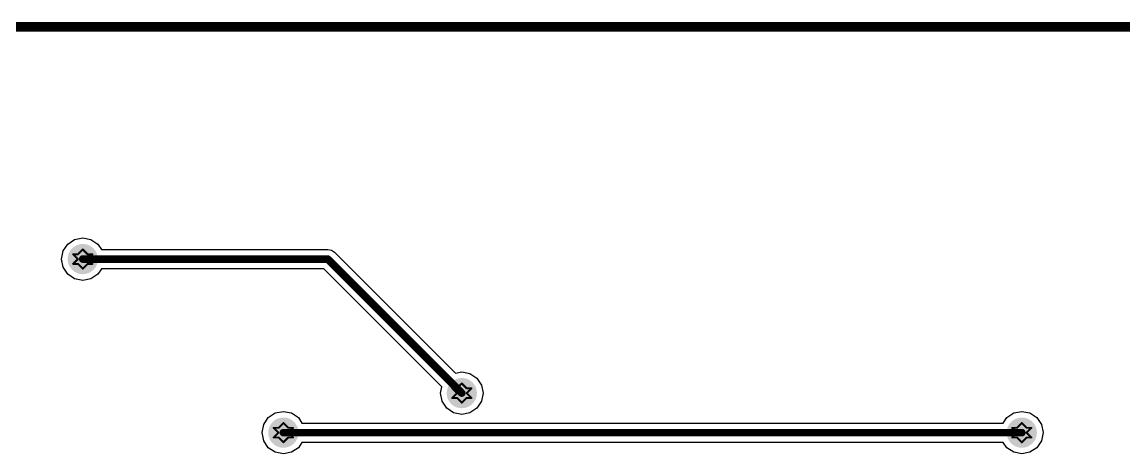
# Model space of a CAD drawing. Header units: millimetres. Extents: x -4.38 to -1.03, y 0 to 2.6.
# Drawn here: x -2.745 to -1.603, y 2.155 to 2.603 of the extents above; entities that cross this region are included whole.
import ezdxf

# ---------------------------------------------------------------- set-up
doc = ezdxf.new("R2010")
doc.units = ezdxf.units.MM
doc.header["$MEASUREMENT"] = 0
for name, color, linetype in [('BottomLayer', 5, 'Continuous'), ('DrillDrawing', 1, 'Continuous'), ('Mechanical1', 6, 'Continuous')]:
    doc.layers.add(name, color=color, linetype=linetype)

msp = doc.modelspace()

# ---------------------------------------------------------------- hatches: boundary and pattern name
at = {"layer": 'BottomLayer'}
h = msp.add_hatch(color=5, dxfattribs=at)
edge = h.paths.add_edge_path()
edge.add_arc((-2.6823, 2.3576), 0.0157, 0, 360, ccw=False)
h = msp.add_hatch(color=5, dxfattribs=at)
edge = h.paths.add_edge_path()
edge.add_arc((-2.2893, 2.2186), 0.0157, 0, 360, ccw=False)
h = msp.add_hatch(color=5, dxfattribs=at)
edge = h.paths.add_edge_path()
edge.add_arc((-2.4743, 2.1776), 0.0157, 0, 360, ccw=False)
h = msp.add_hatch(color=5, dxfattribs=at)
edge = h.paths.add_edge_path()
edge.add_arc((-1.7087, 2.1776), 0.0157, 0, 360, ccw=False)

# ---------------------------------------------------------------- linework, layer by layer
for p, q in [((-1.0333, 2.5984), (-4.3797, 2.5984)), ((-2.6979, 2.3732), (-2.6908, 2.378)), ((-2.6908, 2.378), (-2.6823, 2.3796)), ((-2.6823, 2.3796), (-2.6739, 2.378)), ((-2.6739, 2.378), (-2.6667, 2.3732)), ((-2.7044, 2.3576), (-2.7027, 2.366)), ((-2.7027, 2.366), (-2.6979, 2.3732)), ((-2.6667, 2.3732), (-2.663, 2.3676)), ((-2.663, 2.3676), (-2.4283, 2.3676)), ((-2.4283, 2.3676), (-2.4245, 2.3668)), ((-2.4245, 2.3668), (-2.4212, 2.3647)), ((-2.7027, 2.3491), (-2.7044, 2.3576)), ((-2.4212, 2.3647), (-2.2959, 2.2393)), ((-2.6979, 2.342), (-2.7027, 2.3491)), ((-2.663, 2.3475), (-2.6667, 2.342)), ((-2.4325, 2.3475), (-2.663, 2.3475)), ((-2.3101, 2.2251), (-2.4325, 2.3475)), ((-2.6908, 2.3372), (-2.6979, 2.342)), ((-2.6823, 2.3355), (-2.6908, 2.3372)), ((-2.6739, 2.3372), (-2.6823, 2.3355)), ((-2.6667, 2.342), (-2.6739, 2.3372)), ((-2.2959, 2.2393), (-2.2893, 2.2406)), ((-2.2893, 2.2406), (-2.2809, 2.239)), ((-2.2809, 2.239), (-2.2737, 2.2342)), ((-2.2737, 2.2342), (-2.2689, 2.227)), ((-2.3114, 2.2186), (-2.3101, 2.2251)), ((-2.3097, 2.2101), (-2.3114, 2.2186)), ((-2.2689, 2.227), (-2.2672, 2.2186)), ((-2.2672, 2.2186), (-2.2689, 2.2101)), ((-2.3049, 2.203), (-2.3097, 2.2101)), ((-2.2689, 2.2101), (-2.2737, 2.203)), ((-2.4899, 2.1932), (-2.4828, 2.198)), ((-2.4828, 2.198), (-2.4743, 2.1996)), ((-2.4743, 2.1996), (-2.4659, 2.198)), ((-2.4659, 2.198), (-2.4587, 2.1932)), ((-2.2978, 2.1982), (-2.3049, 2.203)), ((-2.2893, 2.1965), (-2.2978, 2.1982)), ((-2.2809, 2.1982), (-2.2893, 2.1965)), ((-2.2737, 2.203), (-2.2809, 2.1982)), ((-1.7243, 2.1932), (-1.7171, 2.198)), ((-1.7171, 2.198), (-1.7087, 2.1996)), ((-1.7087, 2.1996), (-1.7002, 2.198)), ((-1.7002, 2.198), (-1.6931, 2.1932)), ((-2.4964, 2.1776), (-2.4947, 2.186)), ((-2.4947, 2.186), (-2.4899, 2.1932)), ((-2.4587, 2.1932), (-2.455, 2.1876)), ((-2.455, 2.1876), (-1.728, 2.1876)), ((-1.728, 2.1876), (-1.7243, 2.1932)), ((-1.6931, 2.1932), (-1.6883, 2.186)), ((-1.6883, 2.186), (-1.6866, 2.1776)), ((-2.4947, 2.1691), (-2.4964, 2.1776)), ((-1.6866, 2.1776), (-1.6883, 2.1691)), ((-2.4899, 2.162), (-2.4947, 2.1691)), ((-2.4828, 2.1572), (-2.4899, 2.162)), ((-2.4587, 2.162), (-2.4659, 2.1572)), ((-2.455, 2.1675), (-2.4587, 2.162)), ((-1.728, 2.1675), (-2.455, 2.1675)), ((-1.7243, 2.162), (-1.728, 2.1675)), ((-1.7171, 2.1572), (-1.7243, 2.162)), ((-1.6931, 2.162), (-1.7002, 2.1572)), ((-1.6883, 2.1691), (-1.6931, 2.162)), ((-2.4743, 2.1555), (-2.4828, 2.1572)), ((-2.4659, 2.1572), (-2.4743, 2.1555)), ((-1.7087, 2.1555), (-1.7171, 2.1572)), ((-1.7002, 2.1572), (-1.7087, 2.1555))]:
    msp.add_line(p, q, dxfattribs=at)
at = {"layer": 'BottomLayer', "const_width": 0.00787}
for points in [[(-2.4283, 2.3576), (-2.6823, 2.3576)], [(-2.2893, 2.2186), (-2.4283, 2.3576)], [(-1.7087, 2.1776), (-2.4743, 2.1776)]]:
    msp.add_lwpolyline(points, dxfattribs=at)
at = {"layer": 'BottomLayer', "const_width": 0.00394}
for points in [[(-2.6804, 2.3576, -1), (-2.6843, 2.3576, -1)], [(-2.4264, 2.3576, -1), (-2.4303, 2.3576, -1)], [(-2.4264, 2.3576, -1), (-2.4303, 2.3576, -1)], [(-2.2874, 2.2186, -1), (-2.2913, 2.2186, -1)], [(-2.4724, 2.1776, -1), (-2.4763, 2.1776, -1)], [(-1.7067, 2.1776, -1), (-1.7106, 2.1776, -1)]]:
    msp.add_lwpolyline(points, format="xyb", close=True, dxfattribs=at)
at = {"layer": 'DrillDrawing', "const_width": 0.002}
for points in [[(-2.6823, 2.3676), (-2.6873, 2.3626)], [(-2.6773, 2.3626), (-2.6823, 2.3676)], [(-2.6873, 2.3626), (-2.6923, 2.3626)], [(-2.6873, 2.3576), (-2.6923, 2.3626)], [(-2.6873, 2.3576), (-2.6923, 2.3526)], [(-2.6873, 2.3526), (-2.6923, 2.3526)], [(-2.6823, 2.3476), (-2.6873, 2.3526)], [(-2.6773, 2.3526), (-2.6823, 2.3476)], [(-2.6723, 2.3626), (-2.6773, 2.3576)], [(-2.6723, 2.3626), (-2.6773, 2.3626)], [(-2.6723, 2.3526), (-2.6773, 2.3576)], [(-2.6723, 2.3526), (-2.6773, 2.3526)], [(-2.2893, 2.2286), (-2.2943, 2.2236)], [(-2.2843, 2.2236), (-2.2893, 2.2286)], [(-2.2943, 2.2236), (-2.2993, 2.2236)], [(-2.2943, 2.2186), (-2.2993, 2.2236)], [(-2.2943, 2.2186), (-2.2993, 2.2136)], [(-2.2793, 2.2236), (-2.2843, 2.2186)], [(-2.2793, 2.2236), (-2.2843, 2.2236)], [(-2.2793, 2.2136), (-2.2843, 2.2186)], [(-2.2943, 2.2136), (-2.2993, 2.2136)], [(-2.2893, 2.2086), (-2.2943, 2.2136)], [(-2.2843, 2.2136), (-2.2893, 2.2086)], [(-2.2793, 2.2136), (-2.2843, 2.2136)], [(-2.4793, 2.1826), (-2.4843, 2.1826)], [(-2.4793, 2.1776), (-2.4843, 2.1826)], [(-2.4743, 2.1876), (-2.4793, 2.1826)], [(-2.4693, 2.1826), (-2.4743, 2.1876)], [(-2.4643, 2.1826), (-2.4693, 2.1776)], [(-2.4643, 2.1826), (-2.4693, 2.1826)], [(-1.7137, 2.1826), (-1.7187, 2.1826)], [(-1.7137, 2.1776), (-1.7187, 2.1826)], [(-1.7087, 2.1876), (-1.7137, 2.1826)], [(-1.7037, 2.1826), (-1.7087, 2.1876)], [(-1.6987, 2.1826), (-1.7037, 2.1776)], [(-1.6987, 2.1826), (-1.7037, 2.1826)], [(-2.4793, 2.1776), (-2.4843, 2.1726)], [(-2.4793, 2.1726), (-2.4843, 2.1726)], [(-2.4743, 2.1676), (-2.4793, 2.1726)], [(-2.4693, 2.1726), (-2.4743, 2.1676)], [(-2.4643, 2.1726), (-2.4693, 2.1776)], [(-2.4643, 2.1726), (-2.4693, 2.1726)], [(-1.7137, 2.1776), (-1.7187, 2.1726)], [(-1.7137, 2.1726), (-1.7187, 2.1726)], [(-1.7087, 2.1676), (-1.7137, 2.1726)], [(-1.7037, 2.1726), (-1.7087, 2.1676)], [(-1.6987, 2.1726), (-1.7037, 2.1776)], [(-1.6987, 2.1726), (-1.7037, 2.1726)]]:
    msp.add_lwpolyline(points, dxfattribs=at)
at = {"layer": 'DrillDrawing', "const_width": 0.001}
for points in [[(-2.6818, 2.3676, -1), (-2.6828, 2.3676, -1)], [(-2.6818, 2.3676, -1), (-2.6828, 2.3676, -1)], [(-2.6918, 2.3626, -1), (-2.6928, 2.3626, -1)], [(-2.6918, 2.3626, -1), (-2.6928, 2.3626, -1)], [(-2.6918, 2.3526, -1), (-2.6928, 2.3526, -1)], [(-2.6918, 2.3526, -1), (-2.6928, 2.3526, -1)], [(-2.6868, 2.3626, -1), (-2.6878, 2.3626, -1)], [(-2.6868, 2.3626, -1), (-2.6878, 2.3626, -1)], [(-2.6868, 2.3576, -1), (-2.6878, 2.3576, -1)], [(-2.6868, 2.3576, -1), (-2.6878, 2.3576, -1)], [(-2.6868, 2.3526, -1), (-2.6878, 2.3526, -1)], [(-2.6868, 2.3526, -1), (-2.6878, 2.3526, -1)], [(-2.6768, 2.3626, -1), (-2.6778, 2.3626, -1)], [(-2.6768, 2.3626, -1), (-2.6778, 2.3626, -1)], [(-2.6768, 2.3576, -1), (-2.6778, 2.3576, -1)], [(-2.6768, 2.3576, -1), (-2.6778, 2.3576, -1)], [(-2.6768, 2.3526, -1), (-2.6778, 2.3526, -1)], [(-2.6768, 2.3526, -1), (-2.6778, 2.3526, -1)], [(-2.6718, 2.3626, -1), (-2.6728, 2.3626, -1)], [(-2.6718, 2.3626, -1), (-2.6728, 2.3626, -1)], [(-2.6718, 2.3526, -1), (-2.6728, 2.3526, -1)], [(-2.6718, 2.3526, -1), (-2.6728, 2.3526, -1)], [(-2.6818, 2.3476, -1), (-2.6828, 2.3476, -1)], [(-2.6818, 2.3476, -1), (-2.6828, 2.3476, -1)], [(-2.2888, 2.2286, -1), (-2.2898, 2.2286, -1)], [(-2.2888, 2.2286, -1), (-2.2898, 2.2286, -1)], [(-2.2988, 2.2236, -1), (-2.2998, 2.2236, -1)], [(-2.2988, 2.2236, -1), (-2.2998, 2.2236, -1)], [(-2.2938, 2.2236, -1), (-2.2948, 2.2236, -1)], [(-2.2938, 2.2236, -1), (-2.2948, 2.2236, -1)], [(-2.2938, 2.2186, -1), (-2.2948, 2.2186, -1)], [(-2.2938, 2.2186, -1), (-2.2948, 2.2186, -1)], [(-2.2838, 2.2236, -1), (-2.2848, 2.2236, -1)], [(-2.2838, 2.2236, -1), (-2.2848, 2.2236, -1)], [(-2.2838, 2.2186, -1), (-2.2848, 2.2186, -1)], [(-2.2838, 2.2186, -1), (-2.2848, 2.2186, -1)], [(-2.2788, 2.2236, -1), (-2.2798, 2.2236, -1)], [(-2.2788, 2.2236, -1), (-2.2798, 2.2236, -1)], [(-2.2988, 2.2136, -1), (-2.2998, 2.2136, -1)], [(-2.2988, 2.2136, -1), (-2.2998, 2.2136, -1)], [(-2.2938, 2.2136, -1), (-2.2948, 2.2136, -1)], [(-2.2938, 2.2136, -1), (-2.2948, 2.2136, -1)], [(-2.2888, 2.2086, -1), (-2.2898, 2.2086, -1)], [(-2.2888, 2.2086, -1), (-2.2898, 2.2086, -1)], [(-2.2838, 2.2136, -1), (-2.2848, 2.2136, -1)], [(-2.2838, 2.2136, -1), (-2.2848, 2.2136, -1)], [(-2.2788, 2.2136, -1), (-2.2798, 2.2136, -1)], [(-2.2788, 2.2136, -1), (-2.2798, 2.2136, -1)], [(-2.4838, 2.1826, -1), (-2.4848, 2.1826, -1)], [(-2.4838, 2.1826, -1), (-2.4848, 2.1826, -1)], [(-2.4788, 2.1826, -1), (-2.4798, 2.1826, -1)], [(-2.4788, 2.1826, -1), (-2.4798, 2.1826, -1)], [(-2.4738, 2.1876, -1), (-2.4748, 2.1876, -1)], [(-2.4738, 2.1876, -1), (-2.4748, 2.1876, -1)], [(-2.4688, 2.1826, -1), (-2.4698, 2.1826, -1)], [(-2.4688, 2.1826, -1), (-2.4698, 2.1826, -1)], [(-2.4638, 2.1826, -1), (-2.4648, 2.1826, -1)], [(-2.4638, 2.1826, -1), (-2.4648, 2.1826, -1)], [(-1.7182, 2.1826, -1), (-1.7192, 2.1826, -1)], [(-1.7182, 2.1826, -1), (-1.7192, 2.1826, -1)], [(-1.7132, 2.1826, -1), (-1.7142, 2.1826, -1)], [(-1.7132, 2.1826, -1), (-1.7142, 2.1826, -1)], [(-1.7082, 2.1876, -1), (-1.7092, 2.1876, -1)], [(-1.7082, 2.1876, -1), (-1.7092, 2.1876, -1)], [(-1.7032, 2.1826, -1), (-1.7042, 2.1826, -1)], [(-1.7032, 2.1826, -1), (-1.7042, 2.1826, -1)], [(-1.6982, 2.1826, -1), (-1.6992, 2.1826, -1)], [(-1.6982, 2.1826, -1), (-1.6992, 2.1826, -1)], [(-2.4838, 2.1726, -1), (-2.4848, 2.1726, -1)], [(-2.4838, 2.1726, -1), (-2.4848, 2.1726, -1)], [(-2.4788, 2.1776, -1), (-2.4798, 2.1776, -1)], [(-2.4788, 2.1776, -1), (-2.4798, 2.1776, -1)], [(-2.4788, 2.1726, -1), (-2.4798, 2.1726, -1)], [(-2.4788, 2.1726, -1), (-2.4798, 2.1726, -1)], [(-2.4688, 2.1776, -1), (-2.4698, 2.1776, -1)], [(-2.4688, 2.1776, -1), (-2.4698, 2.1776, -1)], [(-2.4688, 2.1726, -1), (-2.4698, 2.1726, -1)], [(-2.4688, 2.1726, -1), (-2.4698, 2.1726, -1)], [(-2.4638, 2.1726, -1), (-2.4648, 2.1726, -1)], [(-2.4638, 2.1726, -1), (-2.4648, 2.1726, -1)], [(-1.7182, 2.1726, -1), (-1.7192, 2.1726, -1)], [(-1.7182, 2.1726, -1), (-1.7192, 2.1726, -1)], [(-1.7132, 2.1776, -1), (-1.7142, 2.1776, -1)], [(-1.7132, 2.1776, -1), (-1.7142, 2.1776, -1)], [(-1.7132, 2.1726, -1), (-1.7142, 2.1726, -1)], [(-1.7132, 2.1726, -1), (-1.7142, 2.1726, -1)], [(-1.7032, 2.1776, -1), (-1.7042, 2.1776, -1)], [(-1.7032, 2.1776, -1), (-1.7042, 2.1776, -1)], [(-1.7032, 2.1726, -1), (-1.7042, 2.1726, -1)], [(-1.7032, 2.1726, -1), (-1.7042, 2.1726, -1)], [(-1.6982, 2.1726, -1), (-1.6992, 2.1726, -1)], [(-1.6982, 2.1726, -1), (-1.6992, 2.1726, -1)], [(-2.4738, 2.1676, -1), (-2.4748, 2.1676, -1)], [(-2.4738, 2.1676, -1), (-2.4748, 2.1676, -1)], [(-1.7082, 2.1676, -1), (-1.7092, 2.1676, -1)], [(-1.7082, 2.1676, -1), (-1.7092, 2.1676, -1)]]:
    msp.add_lwpolyline(points, format="xyb", close=True, dxfattribs=at)
at = {"layer": 'Mechanical1', "const_width": 0.01}
msp.add_lwpolyline([(-1.0333, 2.5984), (-4.3797, 2.5984)], dxfattribs=at)

doc.saveas('drawing.dxf')
